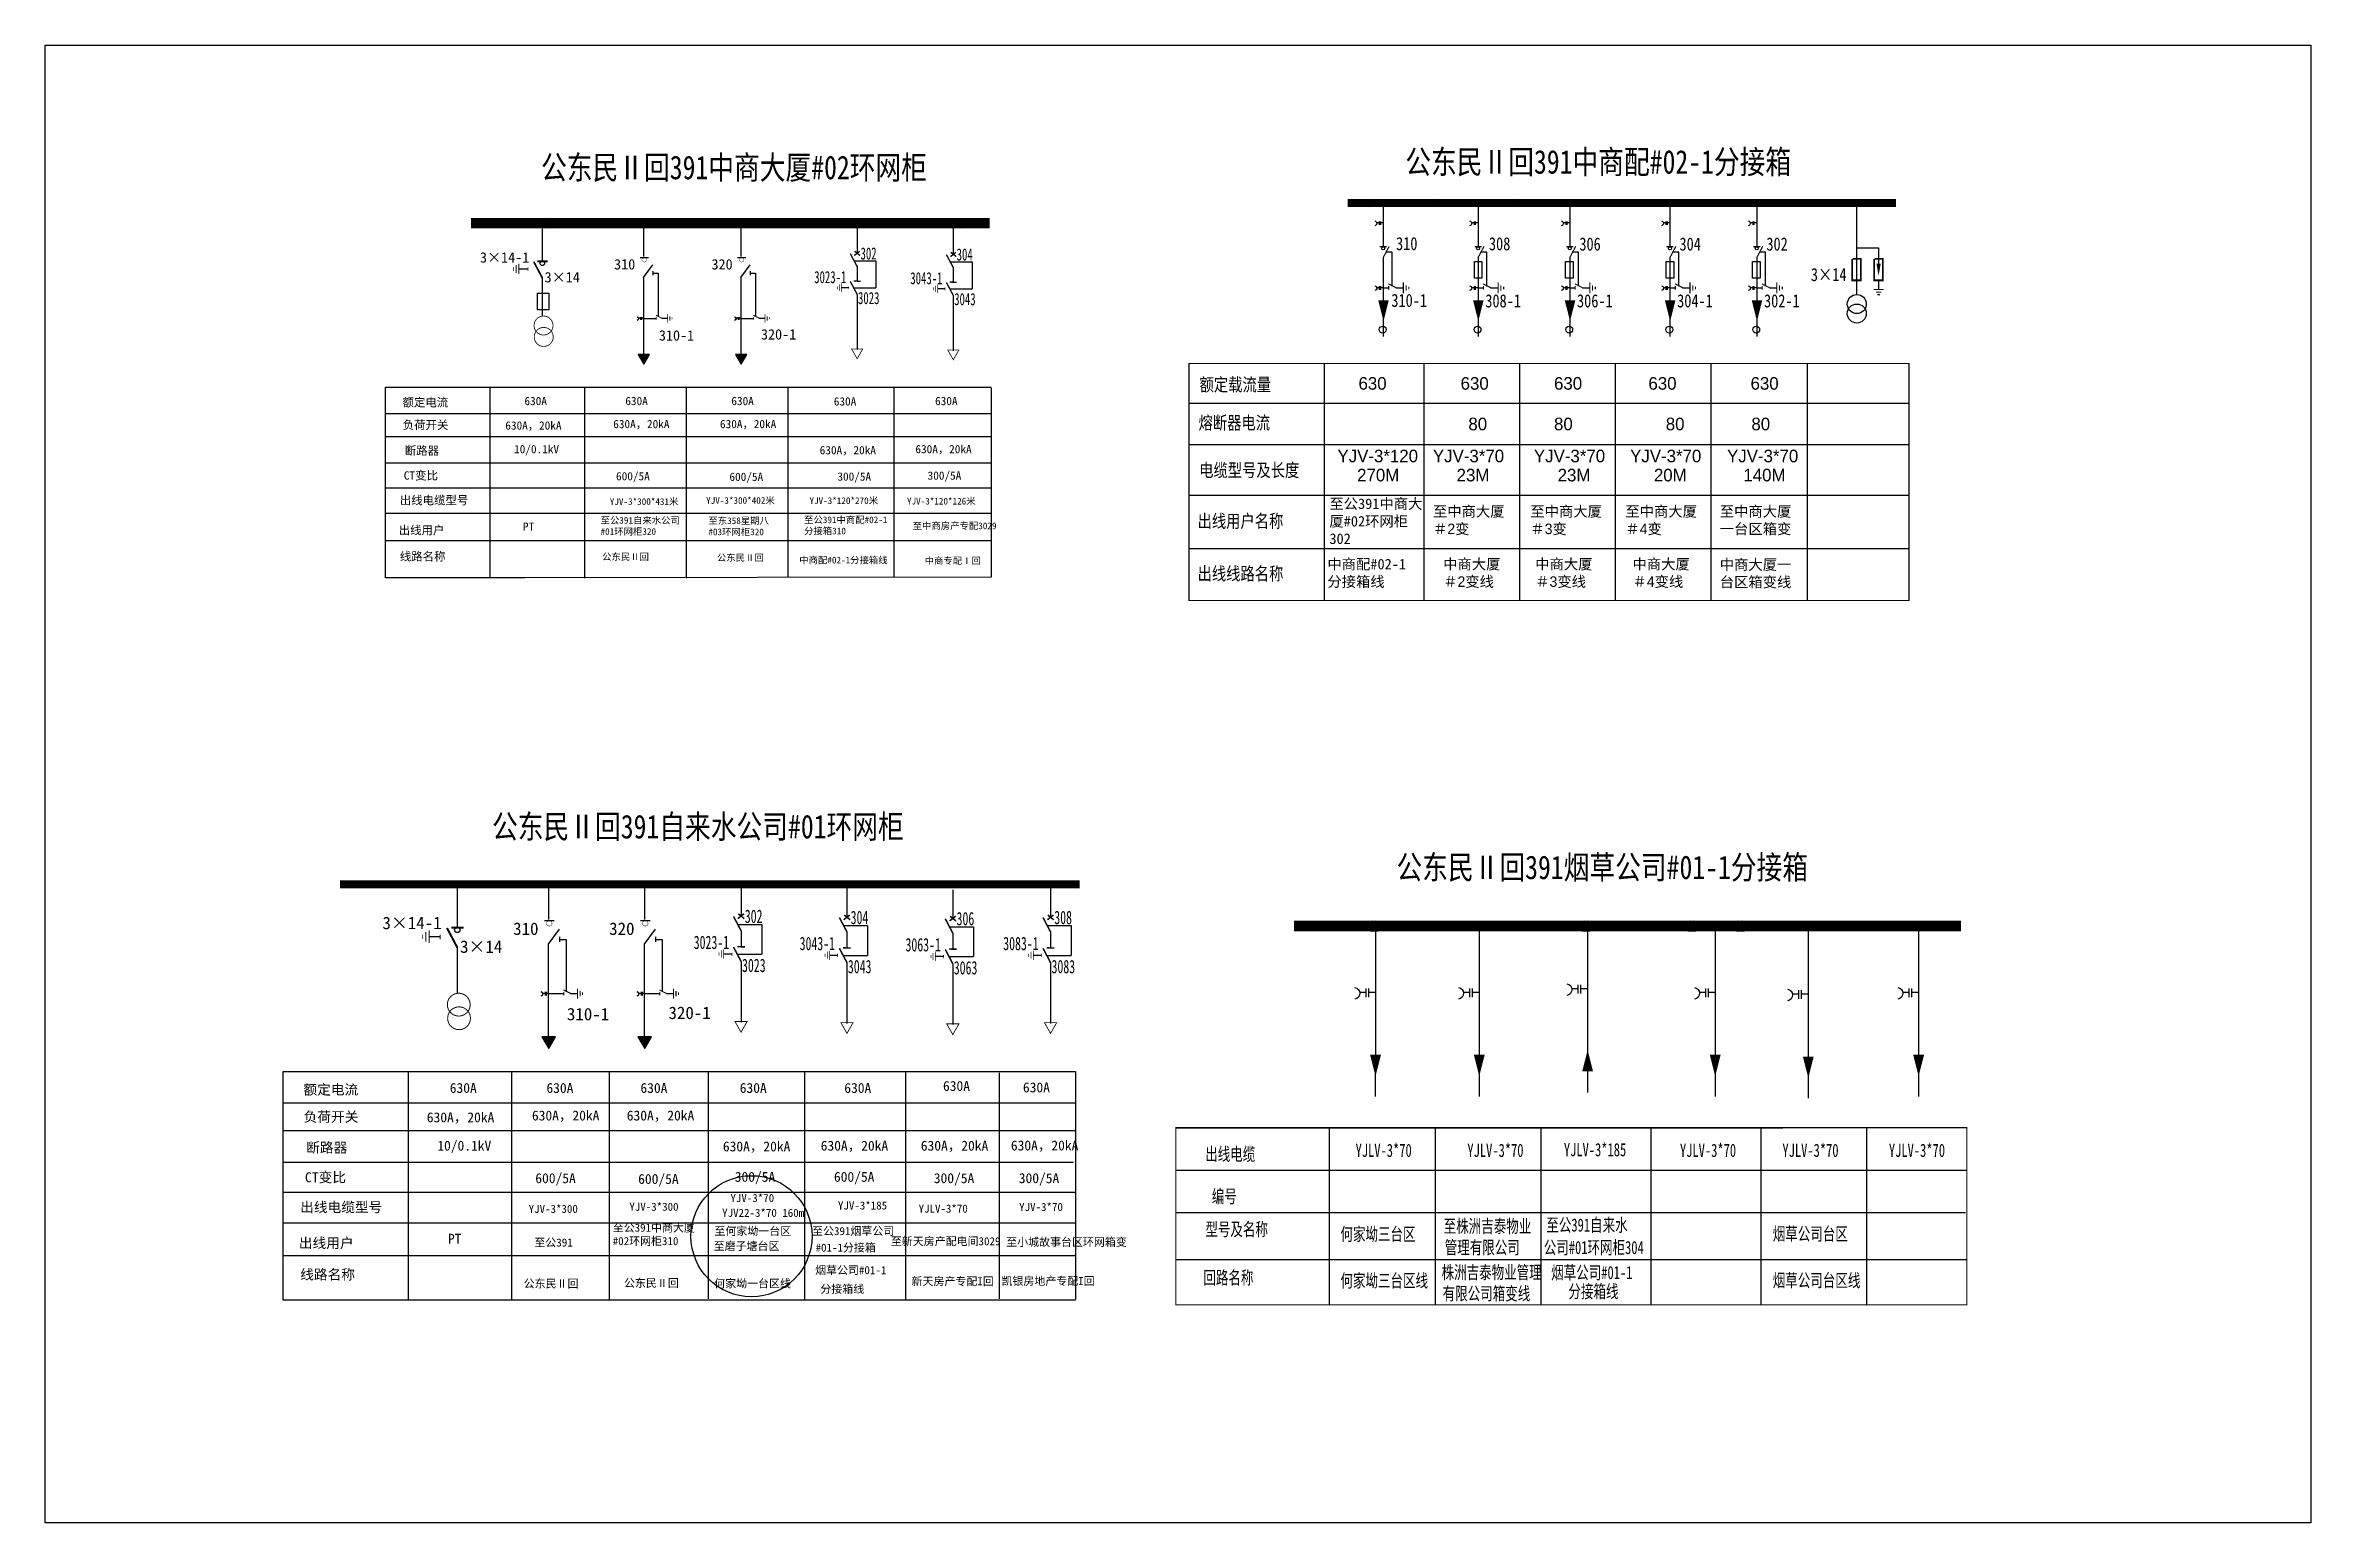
# Model space of a CAD drawing. Extents: x 242 to 692, y -197 to 96.
import ezdxf

# ---------------------------------------------------------------- set-up
doc = ezdxf.new("R2010")
doc.units = 0
doc.header["$LTSCALE"] = 0.774411
doc.layers.get('0').update_dxf_attribs({"linetype": 'CONTINUOUS'})
doc.layers.add('1', color=7, linetype='CONTINUOUS')
doc.layers.add('2', color=7, linetype='CONTINUOUS')
doc.styles.add('DXFS', font='', dxfattribs={"width": 0.7})
doc.styles.add('HZ', font='')
doc.styles.add('ST', font='', dxfattribs={"width": 0.8})
doc.styles.get("Standard").update_dxf_attribs({"font": '', "height": 2.5})
doc.styles.add('宋体', font='')
doc.styles.get('DXFS').set_extended_font_data('仿宋_GB2312')
doc.styles.get('HZ').set_extended_font_data('楷体_GB2312')
doc.styles.get('ST').set_extended_font_data('SimSun')
doc.styles.get('Standard').set_extended_font_data('SimSun')
doc.styles.get('宋体').set_extended_font_data('SimSun')

# ---------------------------------------------------------------- blocks, each defined once
blk = doc.blocks.new('JD')
for points in [[(-2, 0.2), (-2, -0.2), (2, 0.2), (2, -0.2)], [(1, -1.2), (1, -0.8), (-1, -1.2), (-1, -0.8)], [(-0.5, -1.8), (-0.5, -2.2), (0.5, -1.8), (0.5, -2.2)]]:
    blk.add_trace(points)

msp = doc.modelspace()

# ---------------------------------------------------------------- hatches: boundary and pattern name
for points in [[(361.03, 32.61), (362.16, 34.57), (359.9, 34.57)], [(380.35, 32.61), (381.48, 34.57), (379.22, 34.57)], [(342.18, -103.17), (343.54, -100.82), (340.82, -100.82)], [(361.22, -103.17), (362.58, -100.82), (359.87, -100.82)]]:
    msp.add_hatch(color=7).paths.add_polyline_path(points)

# ---------------------------------------------------------------- linework, layer by layer
for p, q in [((340.91, 59.46), (340.91, 52.89)), ((403.37, 59.78), (403.37, 54.52)), ((422.45, 59.57), (422.45, 54.3)), ((338.09, 51.48), (336.26, 51.48)), ((360.32, 53.8), (361.96, 53.8)), ((362.81, 51.1), (362.81, 50.25)), ((362.83, 50.67), (363.92, 50.67)), ((363.92, 50.67), (363.92, 42.1)), ((379.64, 53.8), (381.27, 53.8)), ((382.13, 51.1), (382.13, 50.25)), ((382.15, 50.67), (383.23, 50.67)), ((383.23, 50.67), (383.23, 42.1)), ((402.77, 53.12), (407.1, 53.12)), ((403.37, 51.98), (403.37, 49.09)), ((407.1, 53.12), (407.1, 47.75)), ((421.85, 52.91), (426.17, 52.91)), ((422.45, 51.77), (422.45, 48.88)), ((426.17, 52.91), (426.17, 47.54)), ((401.72, 47.75), (400.25, 47.75)), ((402.69, 47.75), (407.1, 47.75)), ((403.37, 46.46), (403.37, 35.51)), ((420.79, 47.54), (419.33, 47.54)), ((421.76, 47.54), (426.17, 47.54)), ((422.45, 46.25), (422.45, 35.3)), ((361.03, 41.71), (363.52, 41.71)), ((364.62, 41.74), (365.76, 41.74)), ((380.35, 41.71), (382.84, 41.71)), ((383.94, 41.74), (385.08, 41.74)), ((324.04, -71.43), (324.04, -79.31)), ((380.34, -71.19), (380.34, -76.99)), ((401.35, -71.43), (401.35, -77.22)), ((422.35, -71.66), (422.35, -77.45)), ((441.74, -71.43), (441.74, -77.22)), ((341.32, -77.75), (343.29, -77.75)), ((360.37, -77.75), (362.33, -77.75)), ((379.68, -78.52), (384.45, -78.52)), ((380.34, -79.78), (380.34, -82.96)), ((384.45, -78.52), (384.45, -84.44)), ((400.69, -78.76), (405.45, -78.76)), ((401.35, -80.01), (401.35, -83.19)), ((405.45, -78.76), (405.45, -84.67)), ((421.69, -78.99), (426.46, -78.99)), ((422.35, -80.25), (422.35, -83.43)), ((426.46, -78.99), (426.46, -84.91)), ((441.08, -78.76), (445.85, -78.76)), ((441.74, -80.01), (441.74, -83.19)), ((445.85, -78.76), (445.85, -84.67)), ((506.18, -79.53), (506.18, -104.83)), ((526.76, -79.53), (526.76, -104.83)), ((548.26, -78.8), (548.26, -104.09)), ((573.57, -79.53), (573.57, -104.83)), ((592.04, -79.87), (592.04, -105.16)), ((613.92, -79.53), (613.92, -104.83)), ((320.66, -81.01), (318.47, -81.01)), ((324.04, -83.11), (324.04, -92.22)), ((344.31, -80.98), (344.31, -82)), ((344.34, -81.5), (345.64, -81.5)), ((345.64, -81.5), (345.64, -91.79)), ((363.36, -80.98), (363.36, -82)), ((363.38, -81.5), (364.68, -81.5)), ((364.68, -81.5), (364.68, -91.79)), ((378.52, -84.44), (376.91, -84.44)), ((379.59, -84.44), (384.45, -84.44)), ((399.52, -84.67), (397.91, -84.67)), ((400.6, -84.67), (405.45, -84.67)), ((420.53, -84.9), (418.92, -84.9)), ((421.6, -84.91), (426.46, -84.91)), ((439.92, -84.67), (438.31, -84.67)), ((440.99, -84.67), (445.85, -84.67)), ((380.34, -85.86), (380.34, -97.92)), ((401.35, -86.1), (401.35, -98.15)), ((422.35, -86.33), (422.35, -98.38)), ((441.74, -86.1), (441.74, -98.15)), ((342.18, -92.25), (345.17, -92.25)), ((346.48, -92.22), (347.86, -92.22)), ((361.22, -92.25), (364.21, -92.25)), ((365.53, -92.22), (366.9, -92.22)), ((506.17, -105.18), (506.17, -112.63)), ((526.76, -105.18), (526.76, -112.63)), ((548.25, -104.45), (548.25, -111.9)), ((573.56, -105.18), (573.56, -112.63)), ((592.03, -105.52), (592.03, -112.97)), ((613.91, -105.18), (613.91, -112.63)), ((497, -118.85), (497, -154)), ((497, -118.85), (497, -154)), ((518.01, -118.85), (518.01, -154)), ((539.02, -118.85), (539.02, -154)), ((560.81, -118.85), (560.81, -154)), ((582.66, -118.85), (582.66, -154)), ((603.62, -118.85), (603.62, -154))]:
    msp.add_line(p, q)
at = {"color": 7}
for p, q in [((361.07, 53.98), (361.07, 59.57)), ((380.39, 53.98), (380.39, 59.57)), ((342.22, -77.53), (342.22, -70.82)), ((361.27, -77.53), (361.27, -70.82))]:
    msp.add_line(p, q, dxfattribs=at)
at = {"color": 0}
for p, q in [((340.91, 49.73), (340.91, 42.14)), ((360.96, 49.84), (360.96, 34.23)), ((380.28, 49.84), (380.28, 34.23)), ((330.48, 28.06), (330.48, -9.75)), ((349.28, 27.85), (349.28, -9.8)), ((309.83, 22.86), (324.86, 22.86)), ((324.79, 22.86), (337.47, 22.86)), ((334.97, 22.86), (429.93, 22.86)), ((309.83, 18.3), (324.8, 18.3)), ((324.73, 18.3), (337.41, 18.3)), ((337.19, 18.3), (429.93, 18.3)), ((309.83, 8.08), (324.69, 8.08)), ((324.62, 8.08), (337.3, 8.08)), ((337.08, 8.08), (429.93, 8.08)), ((342.09, -82.5), (342.09, -101.23)), ((361.13, -82.5), (361.13, -101.23)), ((314.28, -107.67), (314.28, -153.04)), ((334.8, -107.92), (334.8, -153.1)), ((289.51, -113.91), (307.54, -113.91)), ((307.46, -113.91), (322.67, -113.91)), ((319.67, -113.91), (446.75, -113.91)), ((289.51, -119.38), (307.47, -119.38)), ((307.38, -119.38), (322.6, -119.38)), ((322.34, -119.38), (446.67, -119.38)), ((289.51, -131.64), (307.34, -131.64)), ((307.25, -131.64), (322.47, -131.64)), ((322.21, -131.64), (446.54, -131.64))]:
    msp.add_line(p, q, dxfattribs=at)
at = {"linetype": 'Continuous'}
for p, q in [((466.58, -118.85), (586.99, -118.85)), ((466.58, -127.26), (623.4, -127.26)), ((466.58, -135.66), (623.28, -135.66)), ((466.58, -145.02), (623.4, -145.02))]:
    msp.add_line(p, q, dxfattribs=at)
msp.add_lwpolyline([(242.31, 95.88), (691.74, 95.88), (691.74, -197.21), (242.31, -197.21)], close=True)
for points, const_width in [([(326.76, 60.6), (429.66, 60.6)], 2), ([(403.37, 51.98), (402.01, 54.57)], 0.273), ([(403.89, 55.03), (402.79, 54.17)], 0.273), ([(402.86, 55.03), (403.95, 54.17)], 0.273), ([(422.45, 51.77), (421.08, 54.36)], 0.273), ([(422.96, 54.82), (421.87, 53.96)], 0.273), ([(421.93, 54.82), (423.03, 53.96)], 0.273), ([(335.18, 51.87), (335.18, 51.13)], 0.149), ([(335.72, 52.32), (335.72, 50.72)], 0.149), ([(336.25, 52.57), (336.25, 50.48)], 0.149), ([(338.09, 51.85), (338.09, 51.11)], 0.149), ([(340.91, 49.73), (339.21, 52.96)], 0.341), ([(341.95, 53.02), (339.94, 53.03)], 0.341), ([(360.32, 53.8), (361.96, 53.8)], 0.139), ([(379.64, 53.8), (381.27, 53.8)], 0.139), ([(399.42, 48.07), (399.42, 47.48)], 0.119), ([(399.82, 48.43), (399.82, 47.15)], 0.119), ([(400.24, 48.63), (400.24, 46.95)], 0.119), ([(401.72, 48.05), (401.72, 47.46)], 0.119), ([(403.37, 46.46), (402.01, 49.05)], 0.273), ([(404.07, 49.07), (402.68, 49.12)], 0.273), ([(418.49, 47.85), (418.49, 47.26)], 0.119), ([(418.89, 48.22), (418.89, 46.93)], 0.119), ([(419.32, 48.41), (419.32, 46.74)], 0.119), ([(420.79, 47.84), (420.79, 47.24)], 0.119), ([(422.45, 46.25), (421.08, 48.83)], 0.273), ([(423.14, 48.86), (421.75, 48.91)], 0.273), ([(363.48, 42.32), (364.69, 41.71)], 0.182), ([(363.52, 41.99), (363.52, 41.43)], 0.182), ([(382.79, 42.32), (384.01, 41.71)], 0.182), ([(382.84, 41.99), (382.84, 41.43)], 0.182), ([(300.75, -70.6), (447.5, -70.6)], 1.59), ([(380.91, -76.42), (379.7, -77.37)], 0.3), ([(379.77, -76.42), (380.98, -77.37)], 0.3), ([(317.17, -80.54), (317.17, -81.42)], 0.178), ([(317.81, -80), (317.81, -81.92)], 0.178), ([(318.45, -79.7), (318.45, -82.21)], 0.178), ([(320.66, -80.56), (320.66, -81.45)], 0.178), ([(324.04, -83.11), (322, -79.23)], 0.409), ([(325.29, -79.16), (322.88, -79.15)], 0.409), ([(341.32, -77.75), (343.29, -77.75)], 0.167), ([(360.37, -77.75), (362.33, -77.75)], 0.167), ([(380.34, -79.78), (378.84, -76.93)], 0.3), ([(401.35, -80.01), (399.84, -77.16)], 0.3), ([(401.91, -76.66), (400.71, -77.6)], 0.3), ([(400.78, -76.66), (401.99, -77.6)], 0.3), ([(422.35, -80.25), (420.85, -77.4)], 0.3), ([(422.92, -76.89), (421.71, -77.84)], 0.3), ([(421.79, -76.89), (422.99, -77.84)], 0.3), ([(441.74, -80.01), (440.24, -77.16)], 0.3), ([(442.31, -76.66), (441.11, -77.6)], 0.3), ([(441.18, -76.66), (442.38, -77.6)], 0.3), ([(490.04, -78.85), (622.37, -78.85)], 2.1), ([(375.99, -84.09), (375.99, -84.74)], 0.131), ([(376.42, -83.69), (376.42, -85.1)], 0.131), ([(376.89, -83.48), (376.89, -85.32)], 0.131), ([(378.52, -84.11), (378.52, -84.76)], 0.131), ([(380.34, -85.86), (378.84, -83.01)], 0.3), ([(381.11, -82.98), (379.58, -82.93)], 0.3), ([(396.99, -84.33), (396.99, -84.98)], 0.131), ([(397.43, -83.93), (397.43, -85.34)], 0.131), ([(397.9, -83.71), (397.9, -85.56)], 0.131), ([(399.52, -84.34), (399.52, -85)], 0.131), ([(401.35, -86.1), (399.84, -83.25)], 0.3), ([(402.11, -83.22), (400.58, -83.17)], 0.3), ([(418, -84.56), (418, -85.21)], 0.131), ([(418.43, -84.16), (418.43, -85.57)], 0.131), ([(418.9, -83.94), (418.9, -85.79)], 0.131), ([(420.53, -84.58), (420.53, -85.23)], 0.131), ([(422.35, -86.33), (420.85, -83.48)], 0.3), ([(423.12, -83.45), (421.59, -83.4)], 0.3), ([(437.39, -84.32), (437.39, -84.98)], 0.131), ([(437.83, -83.93), (437.83, -85.34)], 0.131), ([(438.3, -83.71), (438.3, -85.56)], 0.131), ([(439.92, -84.34), (439.92, -84.99)], 0.131), ([(441.74, -86.1), (440.24, -83.25)], 0.3), ([(442.51, -83.22), (440.98, -83.17)], 0.3), ([(345.11, -91.52), (346.57, -92.25)], 0.219), ([(345.17, -91.92), (345.17, -92.59)], 0.219), ([(364.15, -91.52), (365.61, -92.25)], 0.219), ([(364.21, -91.92), (364.21, -92.59)], 0.219)]:
    msp.add_lwpolyline(points, dxfattribs=dict(const_width=const_width))
for points, const_width in [([(360.68, 53.34, 1), (361.58, 53.34, 1)], 0.0695), ([(380, 53.34, 1), (380.9, 53.34, 1)], 0.0695), ([(343.03, 40.29, -1), (339.27, 40.29, -1)], 0.159), ([(343.08, 38.03, -1), (339.31, 38.03, -1)], 0.159), ([(341.75, -78.3, 1), (342.84, -78.3, 1)], 0.0834), ([(360.8, -78.3, 1), (361.88, -78.3, 1)], 0.0834), ([(326.59, -94.44, -1), (322.07, -94.44, -1)], 0.191), ([(326.65, -97.14, -1), (322.13, -97.14, -1)], 0.191)]:
    msp.add_lwpolyline(points, format="xyb", close=True, dxfattribs=dict(const_width=const_width))
at = {"color": 0}
for points in [[(525.82, 53), (527.33, 53), (527.33, 49.7), (525.82, 49.7)], [(543.93, 53), (545.44, 53), (545.44, 49.7), (543.93, 49.7)], [(563.86, 53), (565.37, 53), (565.37, 49.7), (563.86, 49.7)], [(581.03, 53), (582.54, 53), (582.54, 49.7), (581.03, 49.7)]]:
    msp.add_lwpolyline(points, close=True, dxfattribs=at)
at = {"color": 0, "linetype": 'Continuous'}
msp.add_lwpolyline([(339.96, 46.74), (342.2, 46.74), (342.2, 43.43), (339.96, 43.43)], close=True, dxfattribs=at)
for points, format in [([(359.71, 42.03, -0.877934), (359.73, 41.3)], "xyb"), ([(379.03, 42.03, -0.877934), (379.04, 41.3)], "xyb"), ([(340.59, -91.87, -0.877934), (340.61, -92.75)], "xyb"), ([(359.64, -91.87, -0.877934), (359.65, -92.75)], "xyb"), ([(502.07, -91.04, -0.877934), (502.11, -93.33)], "xyb"), ([(522.65, -91.04, -0.877934), (522.69, -93.33)], "xyb"), ([(544.15, -90.3, -0.877934), (544.19, -92.6)], "xyb"), ([(569.46, -91.04, -0.877934), (569.5, -93.33)], "xyb"), ([(587.92, -91.38, -0.877934), (587.97, -93.67)], "xyb"), ([(609.81, -91.04, -0.877934), (609.85, -93.33)], "xyb"), ([(506.21, -104.39, 2.15, 0, 0), (506.21, -108.66, 0, 0, 0)], "xyseb"), ([(526.79, -104.39, 2.15, 0, 0), (526.79, -108.66, 0, 0, 0)], "xyseb"), ([(548.29, -107.68, 2.15, 0, 0), (548.29, -103.41, 0, 0, 0)], "xyseb"), ([(573.6, -104.39, 2.15, 0, 0), (573.6, -108.66, 0, 0, 0)], "xyseb"), ([(613.95, -104.39, 2.15, 0, 0), (613.95, -108.66, 0, 0, 0)], "xyseb"), ([(592.07, -104.73, 2.15, 0, 0), (592.07, -109, 0, 0, 0)], "xyseb")]:
    msp.add_lwpolyline(points, format=format)
for points in [[(360.42, 41.72), (360.04, 41.72)], [(360.42, 41.98), (360.42, 41.42)], [(360.59, 41.98), (360.59, 41.42)], [(361.03, 41.72), (360.59, 41.72)], [(379.74, 41.72), (379.36, 41.72)], [(379.74, 41.98), (379.74, 41.42)], [(379.91, 41.98), (379.91, 41.42)], [(380.35, 41.72), (379.91, 41.72)], [(341.45, -92.24), (340.99, -92.24)], [(341.45, -91.93), (341.45, -92.6)], [(341.65, -91.93), (341.65, -92.6)], [(342.18, -92.24), (341.65, -92.24)], [(360.49, -92.24), (360.03, -92.24)], [(360.49, -91.93), (360.49, -92.6)], [(360.69, -91.93), (360.69, -92.6)], [(361.22, -92.24), (360.69, -92.24)], [(504.27, -92.01), (503.08, -92.01)], [(504.27, -91.21), (504.27, -92.93)], [(504.8, -91.21), (504.8, -92.93)], [(506.17, -92.01), (504.8, -92.01)], [(524.86, -92.01), (523.67, -92.01)], [(524.86, -91.21), (524.86, -92.93)], [(525.39, -91.21), (525.39, -92.93)], [(526.76, -92.01), (525.39, -92.01)], [(546.36, -91.28), (545.16, -91.28)], [(546.36, -90.48), (546.36, -92.2)], [(546.89, -90.48), (546.89, -92.2)], [(548.26, -91.28), (546.89, -91.28)], [(571.67, -92.01), (570.47, -92.01)], [(571.67, -91.21), (571.67, -92.93)], [(572.2, -91.21), (572.2, -92.93)], [(573.56, -92.01), (572.2, -92.01)], [(590.13, -92.35), (588.94, -92.35)], [(590.13, -91.55), (590.13, -93.27)], [(590.66, -91.55), (590.66, -93.27)], [(592.03, -92.35), (590.66, -92.35)], [(612.02, -92.01), (610.82, -92.01)], [(612.02, -91.21), (612.02, -92.93)], [(612.55, -91.21), (612.55, -92.93)], [(613.91, -92.01), (612.55, -92.01)]]:
    msp.add_lwpolyline(points)
at = {"color": 7}
for points in [[(361.03, 32.61), (362.16, 34.57), (359.9, 34.57)], [(380.35, 32.61), (381.48, 34.57), (379.22, 34.57)], [(342.18, -103.17), (343.54, -100.82), (340.82, -100.82)], [(361.22, -103.17), (362.58, -100.82), (359.87, -100.82)]]:
    msp.add_lwpolyline(points, close=True, dxfattribs=at)
at = {"color": 0}
for points, const_width in [([(402.28, 35.63), (403.37, 33.71), (404.47, 35.63)], 0.153), ([(421.35, 35.42), (422.45, 33.5), (423.54, 35.42)], 0.153), ([(379.13, -97.79), (380.34, -99.9), (381.55, -97.79)], 0.169), ([(400.14, -98.02), (401.35, -100.13), (402.55, -98.02)], 0.169), ([(421.14, -98.26), (422.35, -100.37), (423.56, -98.26)], 0.169), ([(440.54, -98.02), (441.74, -100.13), (442.95, -98.02)], 0.169)]:
    msp.add_lwpolyline(points, close=True, dxfattribs=dict(at, const_width=const_width))
at = {"linetype": 'Continuous', "const_width": 0.21}
msp.add_lwpolyline([(497, -118.85), (466.58, -118.85), (466.58, -154), (623.53, -154), (623.53, -118.85), (497, -118.85)], dxfattribs=at)
for centre, radius in [((342.02, 60.58), 0.996), ((342.63, 60.58), 0.996), ((342.88, 60.58), 0.996), ((401.49, 60.58), 0.996), ((401.58, 60.58), 0.996), ((424.09, 60.58), 0.996), ((340.91, 52.64), 0.444), ((324.04, -79.61), 0.533), ((505.61, -78.87), 1.05), ((506.26, -78.87), 1.05), ((547.64, -78.87), 1.05), ((548.29, -78.87), 1.05), ((568.65, -78.87), 1.05), ((569.3, -78.87), 1.05), ((578.31, -78.87), 1.05), ((578.96, -78.87), 1.05)]:
    msp.add_circle(centre, radius)
at = {"color": 1, "linetype": 'Continuous'}
msp.add_circle((382.41, -140.38), 12.01, dxfattribs=at)
at = {"layer": '1'}
for p, q in [((507.74, 63.81), (507.74, 55.97)), ((526.56, 63.81), (526.56, 55.97)), ((544.75, 63.81), (544.75, 55.97)), ((564.62, 63.81), (564.62, 55.97)), ((581.85, 63.81), (581.85, 55.97)), ((601.65, 64.6), (601.65, 46.36)), ((601.64, 55.69), (606.01, 55.69)), ((606.01, 55.69), (606.01, 52.5)), ((507.74, 53.84), (507.74, 44.34)), ((526.56, 53.84), (526.56, 44.34)), ((544.75, 53.84), (544.75, 44.34)), ((564.62, 53.84), (564.62, 44.34)), ((581.85, 53.84), (581.85, 44.34)), ((507.74, 47.77), (508.82, 47.77)), ((510.23, 47.8), (511.7, 47.8)), ((526.56, 47.77), (527.64, 47.77)), ((529.05, 47.8), (530.52, 47.8)), ((544.75, 47.77), (545.83, 47.77)), ((547.24, 47.8), (548.71, 47.8)), ((564.62, 47.77), (565.7, 47.77)), ((567.11, 47.8), (568.58, 47.8)), ((581.85, 47.77), (582.93, 47.77)), ((584.34, 47.8), (585.81, 47.8)), ((606.01, 49.14), (606.01, 47.49)), ((507.75, 42.81), (507.75, 38.11)), ((526.57, 42.81), (526.57, 38.11)), ((544.76, 42.81), (544.76, 38.11)), ((564.62, 42.81), (564.62, 38.11)), ((581.86, 42.81), (581.86, 38.11)), ((496.03, 32.77), (496.03, -14.27)), ((515.8, 32.77), (515.8, -14.27)), ((534.78, 32.77), (534.78, -14.27)), ((553.77, 32.77), (553.77, -14.27)), ((572.76, 32.77), (572.76, -14.27)), ((591.82, 32.77), (591.82, -14.27)), ((469.19, 24.86), (611.87, 24.86)), ((469.19, 16.7), (611.87, 16.7)), ((469.19, 6.64), (611.87, 6.64)), ((469.19, -3.94), (611.87, -3.94))]:
    msp.add_line(p, q, dxfattribs=at)
for points, const_width in [([(500.71, 64.6), (609.44, 64.6)], 1.56), ([(507.05, 55.94), (508.43, 55.94)], 0.234), ([(507.74, 53.78), (508.91, 56)], 0.234), ([(525.87, 55.94), (527.25, 55.94)], 0.234), ([(526.56, 53.78), (527.73, 56)], 0.234), ([(544.06, 55.94), (545.44, 55.94)], 0.234), ([(544.75, 53.78), (545.92, 56)], 0.234), ([(563.93, 55.94), (565.31, 55.94)], 0.234), ([(564.62, 53.78), (565.79, 56)], 0.234), ([(581.16, 55.94), (582.54, 55.94)], 0.234), ([(581.85, 53.78), (583.02, 56)], 0.234), ([(600.78, 53.51), (600.78, 49.25), (602.49, 49.25), (602.49, 53.51), (600.84, 53.51)], 0.36), ([(605.15, 53.51), (605.15, 49.25), (606.86, 49.25), (606.86, 53.51), (605.21, 53.51)], 0.36), ([(508.76, 48.55), (510.32, 47.77)], 0.234), ([(508.82, 48.13), (508.82, 47.41)], 0.234), ([(527.58, 48.55), (529.14, 47.77)], 0.234), ([(527.64, 48.13), (527.64, 47.41)], 0.234), ([(545.77, 48.55), (547.33, 47.77)], 0.234), ([(545.83, 48.13), (545.83, 47.41)], 0.234), ([(565.64, 48.55), (567.2, 47.77)], 0.234), ([(565.7, 48.13), (565.7, 47.41)], 0.234), ([(582.87, 48.55), (584.43, 47.77)], 0.234), ([(582.93, 48.13), (582.93, 47.41)], 0.234)]:
    msp.add_lwpolyline(points, dxfattribs=dict(at, const_width=const_width))
for points, format in [([(506.04, 61.03, -0.877934), (506.06, 60.08)], "xyb"), ([(524.86, 61.03, -0.877934), (524.88, 60.08)], "xyb"), ([(543.05, 61.03, -0.877934), (543.07, 60.08)], "xyb"), ([(562.92, 61.03, -0.877934), (562.94, 60.08)], "xyb"), ([(580.15, 61.03, -0.877934), (580.17, 60.08)], "xyb"), ([(606.01, 52.55, 0.84, 0, 0), (606.01, 50.15, 0, 0, 0)], "xyseb"), ([(506.04, 48.18, -0.877934), (506.06, 47.23)], "xyb"), ([(507.79, 45.27, 2.08, 0, 0), (507.79, 41.14, 0, 0, 0)], "xyseb"), ([(524.86, 48.18, -0.877934), (524.88, 47.23)], "xyb"), ([(526.61, 45.27, 2.08, 0, 0), (526.61, 41.14, 0, 0, 0)], "xyseb"), ([(543.05, 48.18, -0.877934), (543.07, 47.23)], "xyb"), ([(544.8, 45.27, 2.08, 0, 0), (544.8, 41.14, 0, 0, 0)], "xyseb"), ([(562.92, 48.18, -0.877934), (562.94, 47.23)], "xyb"), ([(564.66, 45.27, 2.08, 0, 0), (564.66, 41.14, 0, 0, 0)], "xyseb"), ([(580.15, 48.18, -0.877934), (580.17, 47.23)], "xyb"), ([(581.89, 45.27, 2.08, 0, 0), (581.89, 41.14, 0, 0, 0)], "xyseb"), ([(359.71, 42.04, -0.877934), (359.72, 41.3)], "xyb"), ([(379.03, 42.04, -0.877934), (379.04, 41.3)], "xyb"), ([(340.59, -91.85, -0.877934), (340.61, -92.74)], "xyb"), ([(359.64, -91.85, -0.877934), (359.65, -92.74)], "xyb")]:
    msp.add_lwpolyline(points, format=format, dxfattribs=at)
for points in [[(506.96, 60.63), (506.46, 60.63)], [(506.96, 60.96), (506.96, 60.24)], [(507.17, 60.96), (507.17, 60.24)], [(507.74, 60.63), (507.17, 60.63)], [(525.78, 60.63), (525.28, 60.63)], [(525.78, 60.96), (525.78, 60.24)], [(526, 60.96), (526, 60.24)], [(526.56, 60.63), (526, 60.63)], [(543.96, 60.63), (543.47, 60.63)], [(543.96, 60.96), (543.96, 60.24)], [(544.18, 60.96), (544.18, 60.24)], [(544.75, 60.63), (544.18, 60.63)], [(563.83, 60.63), (563.34, 60.63)], [(563.83, 60.96), (563.83, 60.24)], [(564.05, 60.96), (564.05, 60.24)], [(564.62, 60.63), (564.05, 60.63)], [(581.06, 60.63), (580.57, 60.63)], [(581.06, 60.96), (581.06, 60.24)], [(581.28, 60.96), (581.28, 60.24)], [(581.85, 60.63), (581.28, 60.63)], [(509.48, 48.11), (509.48, 54.87), (508.31, 54.87)], [(528.3, 48.11), (528.3, 54.87), (527.14, 54.87)], [(546.49, 48.11), (546.49, 54.87), (545.32, 54.87)], [(566.36, 48.11), (566.36, 54.87), (565.19, 54.87)], [(583.59, 48.11), (583.59, 54.87), (582.42, 54.87)], [(506.96, 47.78), (506.46, 47.78)], [(506.96, 48.11), (506.96, 47.4)], [(507.17, 48.11), (507.17, 47.4)], [(507.74, 47.78), (507.17, 47.78)], [(525.78, 47.78), (525.28, 47.78)], [(525.78, 48.11), (525.78, 47.4)], [(526, 48.11), (526, 47.4)], [(526.56, 47.78), (526, 47.78)], [(543.96, 47.78), (543.47, 47.78)], [(543.96, 48.11), (543.96, 47.4)], [(544.18, 48.11), (544.18, 47.4)], [(544.75, 47.78), (544.18, 47.78)], [(563.83, 47.78), (563.34, 47.78)], [(563.83, 48.11), (563.83, 47.4)], [(564.05, 48.11), (564.05, 47.4)], [(564.62, 47.78), (564.05, 47.78)], [(581.06, 47.78), (580.57, 47.78)], [(581.06, 48.11), (581.06, 47.4)], [(581.28, 48.11), (581.28, 47.4)], [(581.85, 47.78), (581.28, 47.78)]]:
    msp.add_lwpolyline(points, dxfattribs=at)
at = {"layer": '1', "const_width": 0.234}
msp.add_lwpolyline([(469.19, 32.77), (612.05, 32.77), (612.05, -14.27), (469.19, -14.27)], close=True, dxfattribs=at)
at = {"layer": '1'}
for centre, radius in [((504.97, 64.59), 0.777), ((518.58, 64.59), 0.777), ((533.82, 64.59), 0.777), ((507.74, 55.61), 0.3), ((526.56, 55.61), 0.3), ((544.75, 55.61), 0.3), ((564.62, 55.61), 0.3), ((581.85, 55.61), 0.3), ((601.69, 44.55), 1.89), ((601.69, 42.67), 1.89), ((507.63, 39.48), 0.676), ((526.45, 39.48), 0.676), ((544.64, 39.48), 0.676), ((564.51, 39.48), 0.676), ((581.74, 39.48), 0.676)]:
    msp.add_circle(centre, radius, dxfattribs=at)
at = {"layer": '2'}
for p, q in [((360.96, 49.84), (362.84, 52.35)), ((380.28, 49.84), (382.16, 52.35)), ((309.83, 28.06), (324.8, 28.06)), ((309.83, -9.75), (309.83, 28.06)), ((324.73, 28.06), (337.41, 28.06)), ((337.19, 28.06), (429.93, 28.06)), ((369.44, 28.03), (369.44, -9.8)), ((389.6, 27.91), (389.6, -9.56)), ((410.68, 27.91), (410.68, -9.68)), ((429.93, 27.93), (429.93, -9.66)), ((309.83, 13.04), (334.79, 13.04)), ((324.41, 13.04), (337.09, 13.04)), ((336.88, 13.04), (429.93, 13.04)), ((309.83, 3.04), (429.93, 3.04)), ((324.8, -2.43), (309.83, -2.43)), ((337.41, -2.43), (324.73, -2.43)), ((429.93, -2.43), (337.19, -2.43)), ((324.8, -9.75), (309.83, -9.75)), ((337.41, -9.75), (324.73, -9.75)), ((429.93, -9.66), (337.19, -9.75)), ((342.09, -82.5), (344.35, -79.49)), ((361.13, -82.5), (363.39, -79.49)), ((289.51, -107.67), (307.47, -107.67)), ((289.51, -153.04), (289.51, -107.67)), ((307.38, -107.67), (322.6, -107.67)), ((322.34, -107.67), (446.67, -107.67)), ((354.15, -107.71), (354.15, -153.1)), ((373.8, -107.86), (373.8, -152.81)), ((392.94, -107.86), (392.94, -152.96)), ((412.96, -107.86), (412.96, -152.96)), ((446.67, -107.67), (446.67, -152.96)), ((431.54, -107.94), (431.54, -152.81)), ((289.51, -125.69), (319.46, -125.69)), ((307.01, -125.69), (322.22, -125.69)), ((321.96, -125.69), (446.29, -125.69)), ((289.51, -137.7), (446.57, -137.7)), ((307.47, -144.26), (289.51, -144.26)), ((322.6, -144.26), (307.38, -144.26)), ((446.67, -144.26), (322.34, -144.26)), ((307.47, -153.04), (289.51, -153.04)), ((322.6, -153.04), (307.38, -153.04)), ((446.67, -153.04), (322.34, -153.04))]:
    msp.add_line(p, q, dxfattribs=at)

# ---------------------------------------------------------------- block references
at = {"rotation": 90}
for p, xscale, yscale, zscale in [((365.78, 41.7), 0.4250017950198526, 0.4250017950198526, 0.4250017950949055), ((385.1, 41.7), 0.4250017950198526, 0.4250017950198526, 0.4250017950949055), ((347.88, -92.26), 0.5100021540238231, 0.5100021540238231, 0.5100021541138866), ((366.92, -92.26), 0.5100021540238231, 0.5100021540238231, 0.5100021541138866)]:
    msp.add_blockref('JD', p, dxfattribs=dict(at, xscale=xscale, yscale=yscale, zscale=zscale))
at = {"layer": '1', "xscale": 0.5459999999031879, "yscale": 0.5459999999031879, "zscale": 0.546, "rotation": 90}
for p in [(511.72, 47.75), (530.54, 47.75), (548.73, 47.75), (568.6, 47.75), (585.83, 47.75)]:
    msp.add_blockref('JD', p, dxfattribs=at)
at = {"layer": '1', "xscale": 0.5040000006556511, "yscale": 0.5039999997243285, "zscale": 0.504}
msp.add_blockref('JD', (606.03, 47.42), dxfattribs=at)

# ---------------------------------------------------------------- texts
at = {"color": 0}
for s, height, p in [('3×14-1', 2.055, (328.54, 52.77)), ('3×14', 2.055, (341.37, 48.85)), ('310', 2.055, (355.15, 51.41)), ('320', 2.055, (374.47, 51.41)), ('310-1', 2.055, (364.04, 37.3)), ('320-1', 2.055, (384.29, 37.51)), ('630A', 1.639, (337.37, 24.5)), ('630A', 1.639, (357.38, 24.5)), ('630A', 1.639, (378.41, 24.5)), ('630A', 1.639, (398.74, 24.42)), ('630A', 1.639, (418.83, 24.5)), ('630A，20kA', 1.639, (333.57, 19.64)), ('630A，20kA', 1.639, (354.98, 19.93)), ('630A，20kA', 1.639, (376.16, 19.93)), ('10/0.1kV', 1.639, (335.31, 14.95)), ('630A，20kA', 1.639, (395.94, 14.75)), ('630A，20kA', 1.639, (414.93, 14.95)), ('600/5A', 1.639, (355.54, 9.58)), ('600/5A', 1.639, (378.04, 9.46)), ('300/5A', 1.639, (399.45, 9.51)), ('300/5A', 1.639, (417.35, 9.7)), ('YJV-3*300*431米', 1.3284, (354.3, 4.7)), ('YJV-3*300*402米', 1.3284, (373.41, 4.92)), ('YJV-3*120*270米', 1.3284, (393.91, 4.88)), ('YJV-3*120*126米', 1.3284, (413.26, 4.78)), ('PT', 1.639, (337.07, -0.43)), ('3×14-1', 2.466, (309.2, -79.46)), ('310', 2.466, (335.12, -80.61)), ('320', 2.466, (354.17, -80.61)), ('3×14', 2.466, (324.59, -84.16)), ('310-1', 2.466, (345.79, -97.55)), ('320-1', 2.466, (365.94, -97.3)), ('630A', 1.967, (322.55, -111.95)), ('630A', 1.967, (341.73, -111.95)), ('630A', 1.967, (360.38, -111.95)), ('630A', 1.967, (380.08, -111.95)), ('630A', 1.967, (400.82, -111.95)), ('630A', 1.967, (420.4, -111.55)), ('630A', 1.967, (436.26, -111.84)), ('630A，20kA', 1.967, (318, -117.78)), ('630A，20kA', 1.967, (338.85, -117.42)), ('630A，20kA', 1.967, (357.67, -117.42)), ('10/0.1kV', 1.967, (320.08, -123.4)), ('630A，20kA', 1.967, (433.87, -123.36)), ('630A，20kA', 1.967, (376.73, -123.55)), ('630A，20kA', 1.967, (396.14, -123.4)), ('630A，20kA', 1.967, (416, -123.4)), ('600/5A', 1.967, (339.52, -129.85)), ('600/5A', 1.967, (359.93, -130)), ('300/5A', 1.967, (379.09, -129.58)), ('600/5A', 1.967, (398.77, -129.58)), ('300/5A', 1.967, (418.58, -129.85)), ('300/5A', 1.967, (435.44, -129.85)), ('YJV-3*300', 1.594, (338.2, -135.75)), ('YJV-3*300', 1.594, (358.18, -135.33)), ('YJV22-3*70 160m', 1.5941, (376.59, -136.54)), ('YJV-3*70', 1.594, (378.23, -133.6)), ('YJV-3*185', 1.594, (399.56, -135.08)), ('YJLV-3*70', 1.594, (415.56, -135.7)), ('YJV-3*70', 1.594, (435.51, -135.37)), ('至何家坳一台区', 1.594, (375.06, -140.16)), ('至公391烟草公司', 1.594, (394.43, -140.15)), ('PT', 1.967, (322.19, -141.86)), ('至公391', 1.594, (339.34, -142.43)), ('至磨子塘台区', 1.594, (374.91, -143.13)), ('#01-1分接箱', 1.594, (395.13, -143.44)), ('至新天房产配电间3029', 1.5941, (410.06, -142.18)), ('至小城故事台区环网箱变', 1.5941, (432.94, -142.33)), ('烟草公司#01-1', 1.594, (395.03, -147.91)), ('新天房产专配I回', 1.594, (414.16, -150.12)), ('凯银房地产专配I回', 1.594, (432.01, -150.06)), ('公东民Ⅱ回', 1.594, (337.21, -150.58)), ('公东民Ⅱ回', 1.594, (357.11, -150.47)), ('何家坳一台区线', 1.594, (375.01, -150.56)), ('分接箱线', 1.594, (396.07, -151.64))]:
    msp.add_text(s, height=height, dxfattribs=at).set_placement(p)
at = {"style": '宋体', "width": 0.65}
for s, height, p in [('302', 2.403, (404.04, 53.39)), ('304', 2.403, (423.11, 53.18)), ('3023-1', 2.403, (394.85, 48.7)), ('3043-1', 2.403, (413.92, 48.48)), ('3023', 2.403, (403.54, 44.54)), ('3043', 2.403, (422.62, 44.33)), ('302', 2.647, (381.08, -78.23)), ('304', 2.647, (402.08, -78.46)), ('306', 2.647, (423.09, -78.7)), ('308', 2.647, (442.48, -78.46)), ('3023-1', 2.647, (370.95, -83.4)), ('3023', 2.647, (380.53, -87.97)), ('3043-1', 2.647, (391.96, -83.63)), ('3063-1', 2.647, (412.96, -83.87)), ('3083-1', 2.647, (432.35, -83.63)), ('3043', 2.647, (401.53, -88.21)), ('3063', 2.647, (422.54, -88.44)), ('3083', 2.647, (441.93, -88.21))]:
    msp.add_text(s, height=height, dxfattribs=at).set_placement(p)
at = {"color": 0, "style": 'HZ'}
for s, height, p in [('额定电流', 1.661, (313.18, 24.21)), ('负荷开关', 1.661, (313.2, 19.72)), ('断路器', 1.661, (313.63, 14.63)), ('CT变比', 1.661, (313.42, 9.71)), ('出线电缆型号', 1.661, (312.63, 4.79)), ('出线用户', 1.661, (312.42, -1.15)), ('线路名称', 1.661, (312.64, -6.36)), ('额定电流', 1.993, (293.52, -112.29)), ('负荷开关', 1.993, (293.55, -117.68)), ('断路器', 1.993, (294.07, -123.79)), ('CT变比', 1.993, (293.82, -129.69)), ('出线电缆型号', 1.993, (292.86, -135.6)), ('出线用户', 1.993, (292.61, -142.72)), ('线路名称', 1.993, (292.88, -148.97))]:
    msp.add_text(s, height=height, dxfattribs=at).set_placement(p)
at = {"color": 1, "attachment_point": 1}
for s, insert, char_height, width in [('{\\f\uffbfﾬￌﾣﾤ_GB2312|b0|i0|c134|p49;\\C7;630}', (502.83, 30.06), 2.5, 13.826), ('{\\f\uffbfﾬￌﾣﾤ_GB2312|b0|i0|c134|p49;\\C7;630}', (523.09, 30.06), 2.5, 13.826), ('{\\f\uffbfﾬￌﾣﾤ_GB2312|b0|i0|c134|p49;\\C7;630}', (541.62, 30.06), 2.5, 13.826), ('{\\f\uffbfﾬￌﾣﾤ_GB2312|b0|i0|c134|p49;\\C7;630}', (560.35, 30.06), 2.5, 13.826), ('{\\f\uffbfﾬￌﾣﾤ_GB2312|b0|i0|c134|p49;\\C7;630}', (580.61, 30.06), 2.5, 13.826), ('{\\f\uffbfﾬￌﾣﾤ_GB2312|b0|i0|c134|p49;\\C7;80}', (524.63, 22.01), 2.5, 13.826), ('{\\f\uffbfﾬￌﾣﾤ_GB2312|b0|i0|c134|p49;\\C7;80}', (541.62, 22.01), 2.5, 13.826), ('{\\f\uffbfﾬￌﾣﾤ_GB2312|b0|i0|c134|p49;\\C7;80}', (563.79, 22.01), 2.5, 13.826), ('{\\f\uffbfﾬￌﾣﾤ_GB2312|b0|i0|c134|p49;\\C7;80}', (580.78, 22.01), 2.5, 13.826), ('{\\f\uffbfﾬￌﾣﾤ_GB2312|b0|i0|c134|p49;\\C7;YJV-3*120}', (498.66, 15.66), 2.5, 13.826), ('{\\f\uffbfﾬￌﾣﾤ_GB2312|b0|i0|c134|p49;\\C7;YJV-3*70}', (517.59, 15.66), 2.5, 13.826), ('{\\f\uffbfﾬￌﾣﾤ_GB2312|b0|i0|c134|p49;\\C7;YJV-3*70}', (537.63, 15.66), 2.5, 13.826), ('{\\f\uffbfﾬￌﾣﾤ_GB2312|b0|i0|c134|p49;\\C7;YJV-3*70}', (556.72, 15.66), 2.5, 13.826), ('{\\f\uffbfﾬￌﾣﾤ_GB2312|b0|i0|c134|p49;\\C7;YJV-3*70}', (575.95, 15.66), 2.5, 13.826), ('{\\f\uffbfﾬￌﾣﾤ_GB2312|b0|i0|c134|p49;\\C7;270M}', (502.56, 11.87), 2.5, 13.826), ('{\\f\uffbfﾬￌﾣﾤ_GB2312|b0|i0|c134|p49;\\C7;23M}', (522.3, 11.87), 2.5, 13.826), ('{\\f\uffbfﾬￌﾣﾤ_GB2312|b0|i0|c134|p49;\\C7;23M}', (542.34, 11.87), 2.5, 13.826), ('{\\f\uffbfﾬￌﾣﾤ_GB2312|b0|i0|c134|p49;\\C7;20M}', (561.44, 11.87), 2.5, 13.826), ('{\\f\uffbfﾬￌﾣﾤ_GB2312|b0|i0|c134|p49;\\C7;140M}', (579.19, 11.87), 2.5, 13.826), ('{\\fKaiTi_GB2312|b0|i0|c134|p49;\\C256;至公391中商大厦#02环网柜302}', (497.06, 5.98), 2.0824, 19.0823), ('{\\f\uffbfﾬￌﾣﾤ_GB2312|b0|i0|c134|p49;\\C7;至中商大厦＃2变}', (517.61, 4.46), 2.0824, 15.3072), ('{\\f\uffbfﾬￌﾣﾤ_GB2312|b0|i0|c134|p49;\\C7;至中商大厦＃3变}', (536.93, 4.46), 2.0824, 15.3072), ('{\\f\uffbfﾬￌﾣﾤ_GB2312|b0|i0|c134|p49;\\C7;至中商大厦＃4变}', (555.78, 4.46), 2.0824, 15.3072), ('{\\f\uffbfﾬￌﾣﾤ_GB2312|b0|i0|c134|p49;\\C7;至中商大厦一台区箱变}', (574.5, 4.46), 2.0824, 15.3072), ('{\\fKaiTi_GB2312|b0|i0|c134|p49;\\C7;中商配#02-1分接箱线}', (496.66, -6), 2.0824, 16.3057), ('{\\f\uffbfﾬￌﾣﾤ_GB2312|b0|i0|c134|p49;\\C7;中商大厦＃2变线}', (519.63, -6), 2.0824, 12.5955), ('{\\f\uffbfﾬￌﾣﾤ_GB2312|b0|i0|c134|p49;\\C7;中商大厦＃3变线}', (537.89, -6), 2.0824, 12.5955), ('{\\f\uffbfﾬￌﾣﾤ_GB2312|b0|i0|c134|p49;\\C7;中商大厦＃4变线}', (557.19, -6), 2.0824, 12.5955), ('{\\f\uffbfﾬￌﾣﾤ_GB2312|b0|i0|c134|p49;\\C7;中商大厦一台区箱变线}', (574.5, -6.09), 2.0824, 15.3072)]:
    msp.add_mtext(s, dxfattribs=dict(at, insert=insert, char_height=char_height, width=width))
at = {"color": 0, "attachment_point": 1}
for s, insert, char_height, width in [('{\\fKaiTi_GB2312|b0|i0|c134|p49;\\C7;至公391自来水公司\\P#01环网柜320}', (352.47, 2.3), 1.3284, 28.2584), ('{\\fKaiTi_GB2312|b0|i0|c134|p49;\\C7;至东358星期八\\P#03环网柜320}', (373.86, 2.23), 1.3284, 28.2584), ('{\\fKaiTi_GB2312|b0|i0|c134|p49;\\C7;至公391中商配#02-1\\P分接箱310}', (392.84, 2.41), 1.3284, 28.2584), ('{\\C7;至中商房产专配3029}', (414.38, 1.21), 1.3284, 28.2584), ('{\\fKaiTi_GB2312|b0|i0|c134|p49;\\C7;公东民Ⅱ回}', (352.77, -4.93), 1.3284, 18.7393), ('{\\fKaiTi_GB2312|b0|i0|c134|p49;\\C7;公东民Ⅱ回}', (375.55, -5.11), 1.3284, 18.7393), ('{\\fKaiTi_GB2312|b0|i0|c134|p49;\\C7;中商配#02-1分接箱线}', (391.88, -5.59), 1.3284, 28.2584), ('{\\C7;中商专配Ⅰ回}', (416.76, -5.7), 1.3284, 28.2584), ('{\\fKaiTi_GB2312|b0|i0|c134|p49;\\C7;至公391中商大厦#02环网柜310}', (354.88, -137.89), 1.5941, 19.3119)]:
    msp.add_mtext(s, dxfattribs=dict(at, insert=insert, char_height=char_height, width=width))
at = {"layer": '1'}
for s, height, style, width, p in [('公东民Ⅱ回391中商大厦#02环网柜', 4.68, 'ST', 0.8, (340.66, 69.31)), ('公东民Ⅱ回391中商配#02-1分接箱', 4.68, 'ST', 0.8, (512.11, 70.42)), ('310', 2.6, 'ST', 0.8, (510.28, 55.25)), ('308', 2.6, 'ST', 0.8, (528.71, 55.21)), ('306', 2.6, 'ST', 0.8, (546.65, 55.16)), ('304', 2.6, 'ST', 0.8, (566.51, 55.16)), ('302', 2.6, 'ST', 0.8, (583.75, 55.16)), ('3×14', 2.6, 'ST', 0.8, (592.58, 49.1)), ('310-1', 2.6, 'ST', 0.8, (509.35, 43.98)), ('308-1', 2.6, 'ST', 0.8, (527.99, 43.89)), ('306-1', 2.6, 'ST', 0.8, (546.18, 43.89)), ('304-1', 2.6, 'ST', 0.8, (566.05, 43.89)), ('302-1', 2.6, 'ST', 0.8, (583.28, 43.89)), ('额定载流量', 2.6, 'ST', 0.8, (471.3, 27.27)), ('熔断器电流', 2.6, 'ST', 0.8, (471.1, 19.7)), ('电缆型号及长度', 2.6, 'ST', 0.8, (471.23, 10.29)), ('出线用户名称', 2.6, 'ST', 0.8, (470.9, 0.2)), ('出线线路名称', 2.6, 'ST', 0.8, (470.9, -10.22)), ('公东民Ⅱ回391自来水公司#01环网柜', 4.68, 'ST', 0.8, (330.94, -61.45)), ('公东民Ⅱ回391烟草公司#01-1分接箱', 4.68, 'ST', 0.8, (510.36, -69.53)), ('出线电缆', 2.6, 'DXFS', 0.7, (472.42, -125.38)), ('YJLV-3*70', 2.6, 'DXFS', 0.7, (502.25, -124.64)), ('YJLV-3*70', 2.6, 'DXFS', 0.7, (524.43, -124.64)), ('YJLV-3*185', 2.6, 'DXFS', 0.7, (543.57, -124.51)), ('YJLV-3*70', 2.6, 'DXFS', 0.7, (566.6, -124.64)), ('YJLV-3*70', 2.6, 'DXFS', 0.7, (586.93, -124.64)), ('YJLV-3*70', 2.6, 'DXFS', 0.7, (608.05, -124.64)), ('编号', 2.6, 'DXFS', 0.7, (473.73, -133.77)), ('型号及名称', 2.6, 'DXFS', 0.7, (472.46, -140.3)), ('何家坳三台区', 2.6, 'DXFS', 0.7, (499.25, -141.26)), ('至株洲吉泰物业', 2.6, 'DXFS', 0.7, (519.73, -139.69)), ('至公391自来水', 2.6, 'DXFS', 0.7, (540.1, -139.46)), ('烟草公司台区', 2.6, 'DXFS', 0.7, (585.02, -141.21)), ('管理有限公司 ', 2.6, 'DXFS', 0.7, (519.94, -143.91)), ('公司#01环网柜304', 2.6, 'DXFS', 0.7, (539.59, -143.92)), ('何家坳三台区线', 2.6, 'DXFS', 0.7, (499.25, -150.49)), ('株洲吉泰物业管理', 2.6, 'DXFS', 0.7, (519.32, -148.84)), ('烟草公司#01-1', 2.6, 'DXFS', 0.7, (541.06, -148.89)), ('烟草公司台区线', 2.6, 'DXFS', 0.7, (585.02, -150.44)), ('有限公司箱变线 ', 2.6, 'DXFS', 0.7, (519.53, -153.05)), ('分接箱线', 2.6, 'DXFS', 0.7, (544.48, -152.62))]:
    msp.add_text(s, height=height, dxfattribs=dict(at, style=style, width=width)).set_placement(p)
at = {"layer": '1', "insert": (472.06, -147.3), "char_height": 2.6, "width": 13.9204, "attachment_point": 1, "style": 'DXFS'}
msp.add_mtext('回路名称', dxfattribs=at)

doc.saveas('drawing.dxf')
